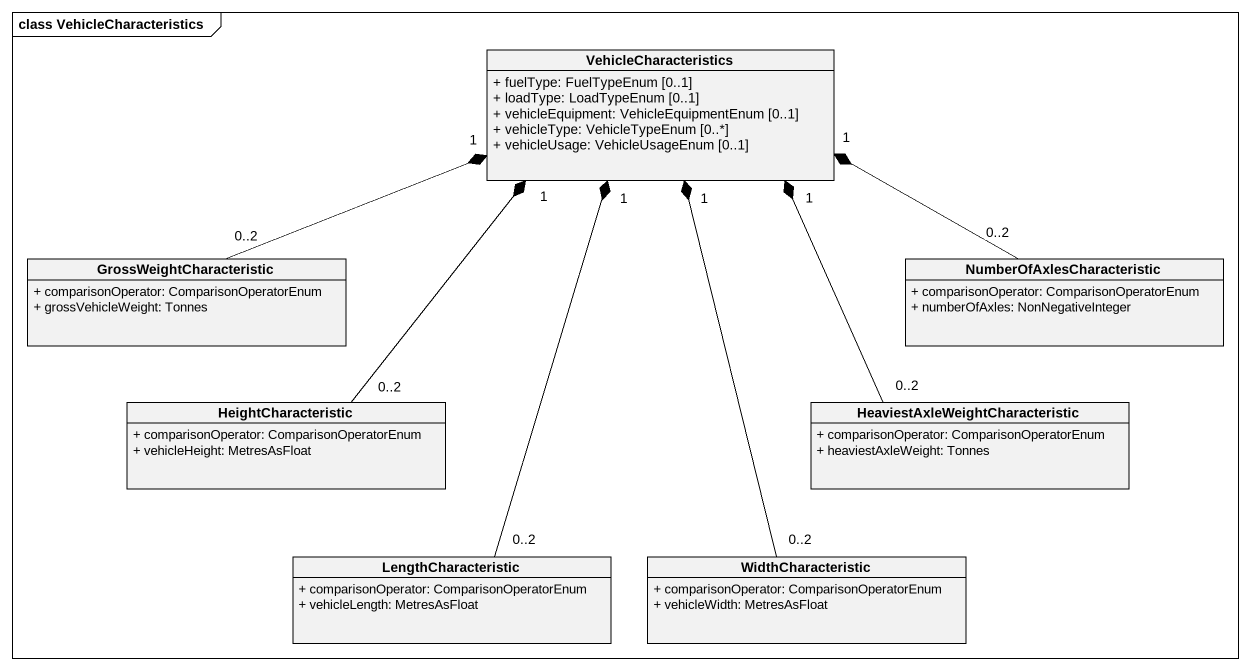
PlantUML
@startuml
mainframe class VehicleCharacteristics
hide circle
hide empty members
skinparam classAttributeIconSize 0
class VehicleCharacteristics {
  + fuelType: FuelTypeEnum [0..1]
  + loadType: LoadTypeEnum [0..1]
  + vehicleEquipment: VehicleEquipmentEnum [0..1]
  + vehicleType: VehicleTypeEnum [0..*]
  + vehicleUsage: VehicleUsageEnum [0..1]
}
class GrossWeightCharacteristic {
  + comparisonOperator: ComparisonOperatorEnum
  + grossVehicleWeight: Tonnes
}
class NumberOfAxlesCharacteristic {
  + comparisonOperator: ComparisonOperatorEnum
  + numberOfAxles: NonNegativeInteger
}
class HeightCharacteristic {
  + comparisonOperator: ComparisonOperatorEnum
  + vehicleHeight: MetresAsFloat
}
class "HeaviestAxleWeightCharacteristic" as HeaviestAxleWeightCharacteri {
  + comparisonOperator: ComparisonOperatorEnum
  + heaviestAxleWeight: Tonnes
}
class LengthCharacteristic {
  + comparisonOperator: ComparisonOperatorEnum
  + vehicleLength: MetresAsFloat
}
class WidthCharacteristic {
  + comparisonOperator: ComparisonOperatorEnum
  + vehicleWidth: MetresAsFloat
}
GrossWeightCharacteristic "0..2" -right-* "1" VehicleCharacteristics
NumberOfAxlesCharacteristic "0..2" -left-* "1" VehicleCharacteristics
HeightCharacteristic "0..2" -up-* "1" VehicleCharacteristics
HeaviestAxleWeightCharacteri "0..2" -up-* "1" VehicleCharacteristics
LengthCharacteristic "0..2" -up-* "1" VehicleCharacteristics
WidthCharacteristic "0..2" -up-* "1" VehicleCharacteristics
@enduml
